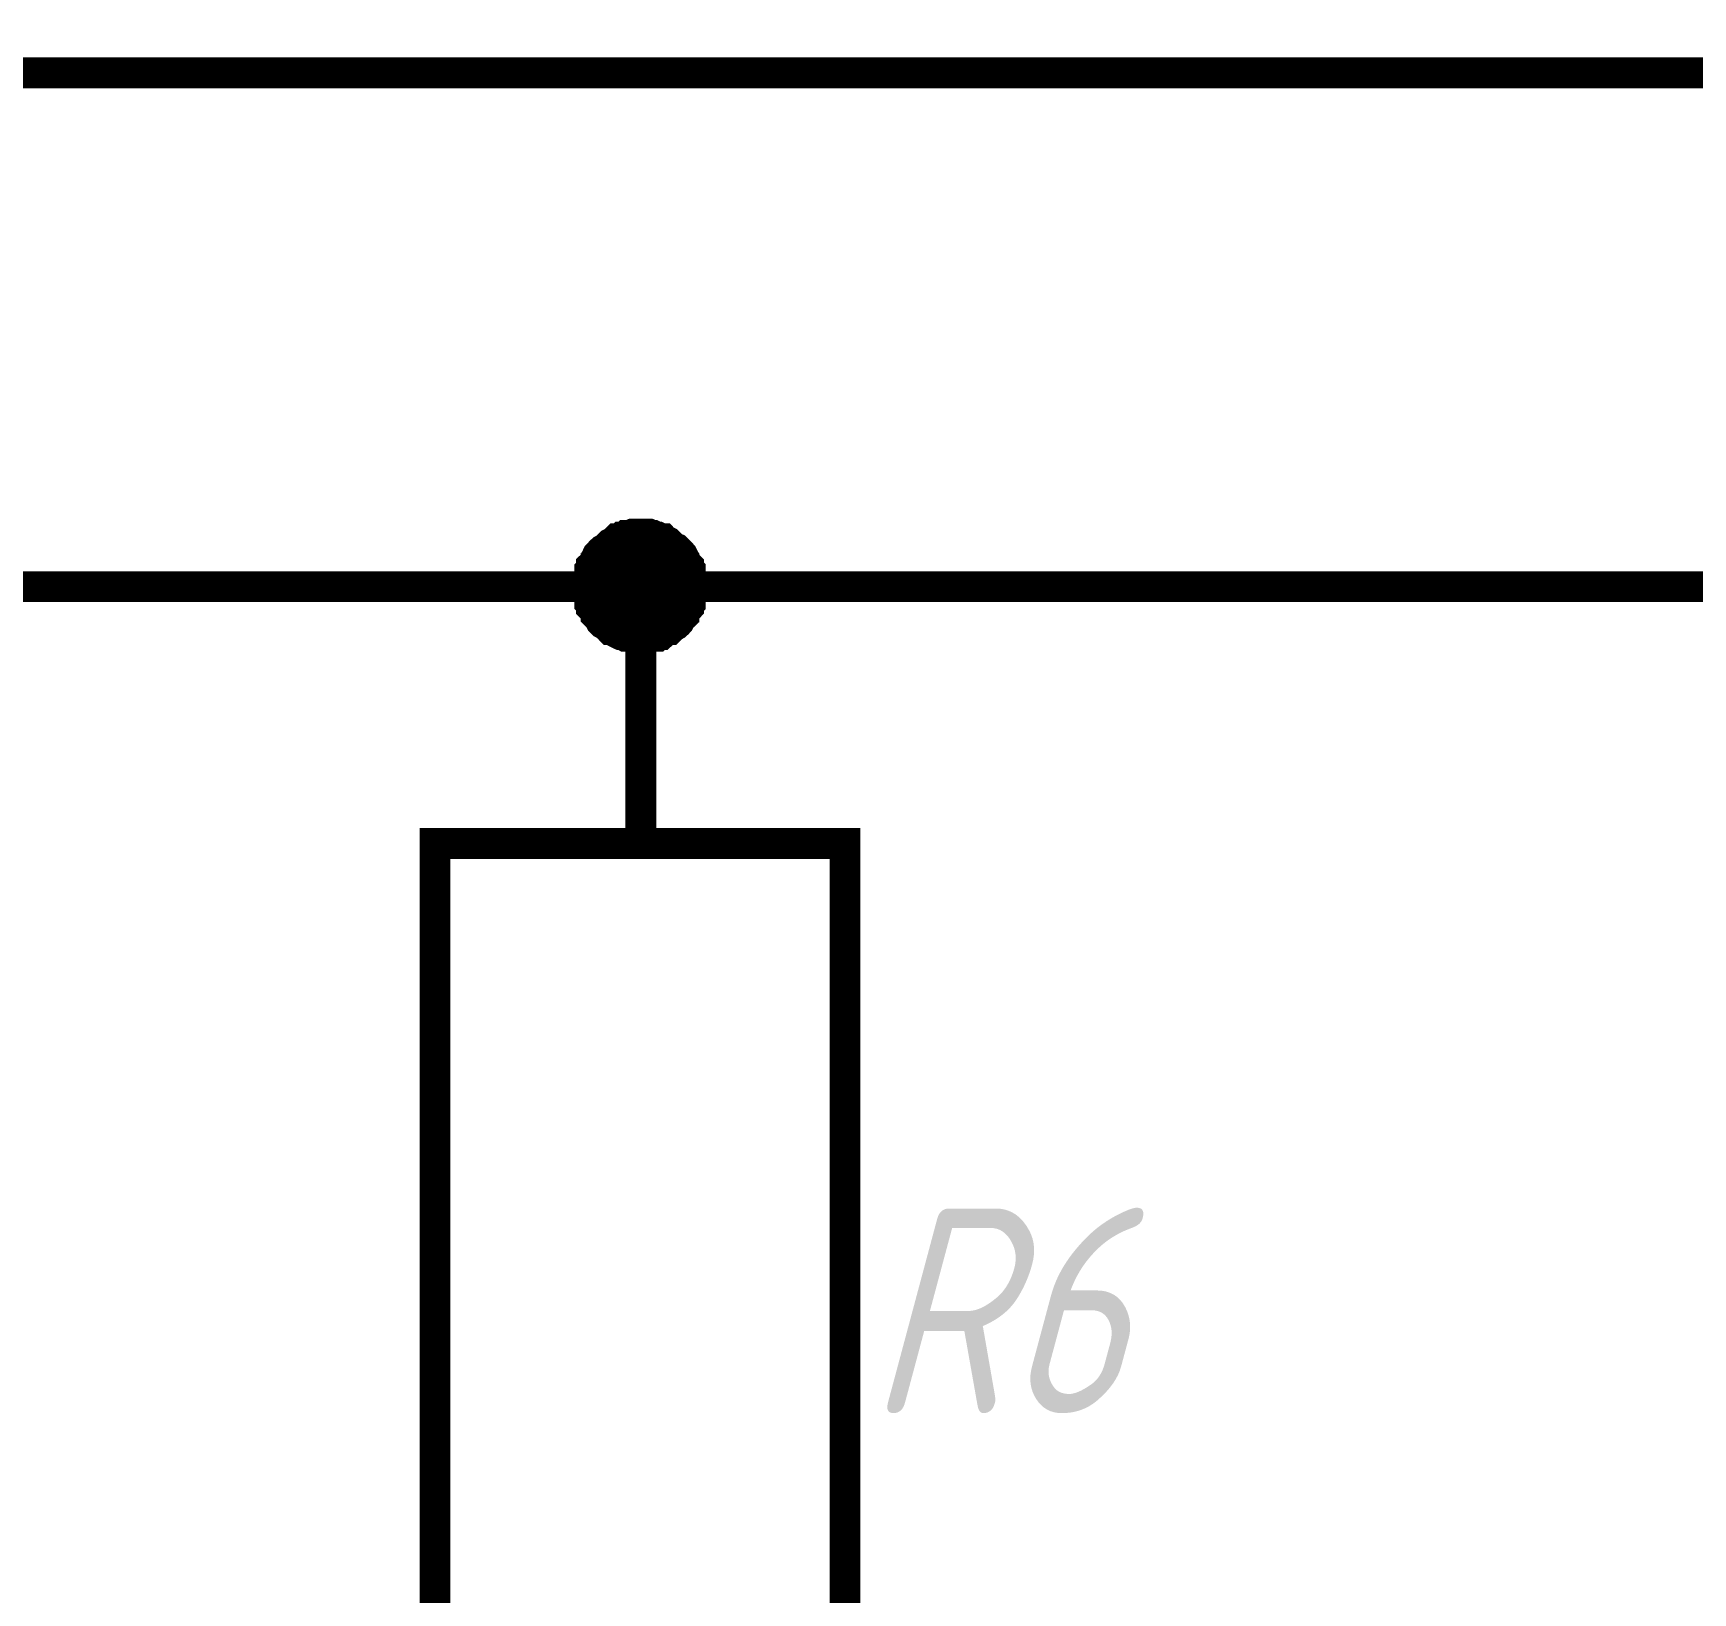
# Model space of a CAD drawing. Extents: x 196 to 1101, y 70 to 664.
# Drawn here: x 511.12 to 527.27, y 396.37 to 411.56 of the extents above; entities that cross this region are included whole.
import ezdxf

# ---------------------------------------------------------------- set-up
doc = ezdxf.new("R2010")
doc.units = 0
doc.header["$MEASUREMENT"] = 0
doc.layers.add('Sheet', color=255, linetype='CONTINUOUS')
doc.styles.add('GOST type A0', font='', dxfattribs={"oblique": 15, "height": 3.5})
doc.styles.get('GOST type A0').set_extended_font_data('GOST type A')

msp = doc.modelspace()

# ---------------------------------------------------------------- linework, layer by layer
at = {"layer": 'Sheet', "const_width": 0.3}
for points in [[(542.015, 471.178), (542.015, 463.676), (542.015, 451.171), (542.015, 441.183), (542.015, 431.18), (542.015, 421.176), (542.015, 406.171), (529.515, 406.171), (517.031, 406.171), (504.53, 406.171)], [(464.546, 401.169), (497.03, 401.169), (497.03, 411.173), (574.5, 411.173), (574.5, 406.171), (569.5, 406.171)], [(516.518, 406.171), (516.518, 406.202), (516.518, 406.217), (516.518, 406.248), (516.534, 406.279), (516.534, 406.295), (516.534, 406.326), (516.549, 406.342), (516.549, 406.373), (516.565, 406.388), (516.58, 406.419), (516.596, 406.435), (516.596, 406.45), (516.611, 406.481), (516.627, 406.497), (516.642, 406.513), (516.658, 406.528), (516.689, 406.544), (516.704, 406.559), (516.72, 406.575), (516.735, 406.59), (516.767, 406.606), (516.782, 406.621), (516.798, 406.637), (516.829, 406.637), (516.844, 406.652), (516.875, 406.652), (516.891, 406.668), (516.922, 406.668), (516.953, 406.683), (516.968, 406.683), (516.999, 406.683), (517.031, 406.683)], [(516.518, 406.171), (516.518, 406.202), (516.518, 406.217), (516.518, 406.248), (516.534, 406.279), (516.534, 406.295), (516.534, 406.326), (516.549, 406.342), (516.549, 406.373), (516.565, 406.388), (516.58, 406.419), (516.596, 406.435), (516.596, 406.45), (516.611, 406.481), (516.627, 406.497), (516.642, 406.513), (516.658, 406.528), (516.689, 406.544), (516.704, 406.559), (516.72, 406.575), (516.735, 406.59), (516.767, 406.606), (516.782, 406.621), (516.798, 406.637), (516.829, 406.637), (516.844, 406.652), (516.875, 406.652), (516.891, 406.668), (516.922, 406.668), (516.953, 406.683), (516.968, 406.683), (516.999, 406.683), (517.031, 406.683)], [(516.518, 406.171), (516.518, 406.202), (516.518, 406.217), (516.518, 406.248), (516.534, 406.279), (516.534, 406.295), (516.534, 406.326), (516.549, 406.342), (516.549, 406.373), (516.565, 406.388), (516.58, 406.419), (516.596, 406.435), (516.596, 406.45), (516.611, 406.481), (516.627, 406.497), (516.642, 406.513), (516.658, 406.528), (516.689, 406.544), (516.704, 406.559), (516.72, 406.575), (516.735, 406.59), (516.767, 406.606), (516.782, 406.621), (516.798, 406.637), (516.829, 406.637), (516.844, 406.652), (516.875, 406.652), (516.891, 406.668), (516.922, 406.668), (516.953, 406.683), (516.968, 406.683), (516.999, 406.683), (517.031, 406.683)], [(516.518, 406.171), (516.518, 406.202), (516.518, 406.217), (516.518, 406.248), (516.534, 406.279), (516.534, 406.295), (516.534, 406.326), (516.549, 406.342), (516.549, 406.373), (516.565, 406.388), (516.58, 406.419), (516.596, 406.435), (516.596, 406.45), (516.611, 406.481), (516.627, 406.497), (516.642, 406.513), (516.658, 406.528), (516.689, 406.544), (516.704, 406.559), (516.72, 406.575), (516.735, 406.59), (516.767, 406.606), (516.782, 406.621), (516.798, 406.637), (516.829, 406.637), (516.844, 406.652), (516.875, 406.652), (516.891, 406.668), (516.922, 406.668), (516.953, 406.683), (516.968, 406.683), (516.999, 406.683), (517.031, 406.683)], [(516.518, 406.171), (516.518, 406.202), (516.518, 406.217), (516.518, 406.248), (516.534, 406.279), (516.534, 406.295), (516.534, 406.326), (516.549, 406.342), (516.549, 406.373), (516.565, 406.388), (516.58, 406.419), (516.596, 406.435), (516.596, 406.45), (516.611, 406.481), (516.627, 406.497), (516.642, 406.513), (516.658, 406.528), (516.689, 406.544), (516.704, 406.559), (516.72, 406.575), (516.735, 406.59), (516.767, 406.606), (516.782, 406.621), (516.798, 406.637), (516.829, 406.637), (516.844, 406.652), (516.875, 406.652), (516.891, 406.668), (516.922, 406.668), (516.953, 406.683), (516.968, 406.683), (516.999, 406.683), (517.031, 406.683)], [(516.518, 406.171), (516.518, 406.202), (516.518, 406.217), (516.518, 406.248), (516.534, 406.279), (516.534, 406.295), (516.534, 406.326), (516.549, 406.342), (516.549, 406.373), (516.565, 406.388), (516.58, 406.419), (516.596, 406.435), (516.596, 406.45), (516.611, 406.481), (516.627, 406.497), (516.642, 406.513), (516.658, 406.528), (516.689, 406.544), (516.704, 406.559), (516.72, 406.575), (516.735, 406.59), (516.767, 406.606), (516.782, 406.621), (516.798, 406.637), (516.829, 406.637), (516.844, 406.652), (516.875, 406.652), (516.891, 406.668), (516.922, 406.668), (516.953, 406.683), (516.968, 406.683), (516.999, 406.683), (517.031, 406.683)], [(516.518, 406.171), (516.518, 406.202), (516.518, 406.217), (516.518, 406.248), (516.534, 406.279), (516.534, 406.295), (516.534, 406.326), (516.549, 406.342), (516.549, 406.373), (516.565, 406.388), (516.58, 406.419), (516.596, 406.435), (516.596, 406.45), (516.611, 406.481), (516.627, 406.497), (516.642, 406.513), (516.658, 406.528), (516.689, 406.544), (516.704, 406.559), (516.72, 406.575), (516.735, 406.59), (516.767, 406.606), (516.782, 406.621), (516.798, 406.637), (516.829, 406.637), (516.844, 406.652), (516.875, 406.652), (516.891, 406.668), (516.922, 406.668), (516.953, 406.683), (516.968, 406.683), (516.999, 406.683), (517.031, 406.683)], [(516.518, 406.171), (516.518, 406.202), (516.518, 406.217), (516.518, 406.248), (516.534, 406.279), (516.534, 406.295), (516.534, 406.326), (516.549, 406.342), (516.549, 406.373), (516.565, 406.388), (516.58, 406.419), (516.596, 406.435), (516.596, 406.45), (516.611, 406.481), (516.627, 406.497), (516.642, 406.513), (516.658, 406.528), (516.689, 406.544), (516.704, 406.559), (516.72, 406.575), (516.735, 406.59), (516.767, 406.606), (516.782, 406.621), (516.798, 406.637), (516.829, 406.637), (516.844, 406.652), (516.875, 406.652), (516.891, 406.668), (516.922, 406.668), (516.953, 406.683), (516.968, 406.683), (516.999, 406.683), (517.031, 406.683)], [(516.518, 406.171), (516.518, 406.202), (516.518, 406.217), (516.518, 406.248), (516.534, 406.279), (516.534, 406.295), (516.534, 406.326), (516.549, 406.342), (516.549, 406.373), (516.565, 406.388), (516.58, 406.419), (516.596, 406.435), (516.596, 406.45), (516.611, 406.481), (516.627, 406.497), (516.642, 406.513), (516.658, 406.528), (516.689, 406.544), (516.704, 406.559), (516.72, 406.575), (516.735, 406.59), (516.767, 406.606), (516.782, 406.621), (516.798, 406.637), (516.829, 406.637), (516.844, 406.652), (516.875, 406.652), (516.891, 406.668), (516.922, 406.668), (516.953, 406.683), (516.968, 406.683), (516.999, 406.683), (517.031, 406.683)], [(516.518, 406.171), (516.518, 406.202), (516.518, 406.217), (516.518, 406.248), (516.534, 406.279), (516.534, 406.295), (516.534, 406.326), (516.549, 406.342), (516.549, 406.373), (516.565, 406.388), (516.58, 406.419), (516.596, 406.435), (516.596, 406.45), (516.611, 406.481), (516.627, 406.497), (516.642, 406.513), (516.658, 406.528), (516.689, 406.544), (516.704, 406.559), (516.72, 406.575), (516.735, 406.59), (516.767, 406.606), (516.782, 406.621), (516.798, 406.637), (516.829, 406.637), (516.844, 406.652), (516.875, 406.652), (516.891, 406.668), (516.922, 406.668), (516.953, 406.683), (516.968, 406.683), (516.999, 406.683), (517.031, 406.683)], [(517.031, 406.683), (517.031, 406.683)], [(517.031, 406.683), (517.062, 406.683), (517.077, 406.683), (517.108, 406.683), (517.139, 406.668), (517.155, 406.668), (517.186, 406.652), (517.201, 406.652), (517.232, 406.637), (517.248, 406.637), (517.263, 406.621), (517.295, 406.606), (517.31, 406.59), (517.326, 406.575), (517.341, 406.559), (517.372, 406.544), (517.388, 406.528), (517.403, 406.513), (517.419, 406.497), (517.434, 406.481), (517.45, 406.45), (517.45, 406.435), (517.465, 406.419), (517.481, 406.388), (517.496, 406.373), (517.496, 406.342), (517.512, 406.326), (517.512, 406.295), (517.512, 406.279), (517.527, 406.248), (517.527, 406.217), (517.527, 406.202), (517.527, 406.171)], [(517.031, 406.683), (517.031, 406.683)], [(517.031, 406.683), (517.062, 406.683), (517.077, 406.683), (517.108, 406.683), (517.139, 406.668), (517.155, 406.668), (517.186, 406.652), (517.201, 406.652), (517.232, 406.637), (517.248, 406.637), (517.263, 406.621), (517.295, 406.606), (517.31, 406.59), (517.326, 406.575), (517.341, 406.559), (517.372, 406.544), (517.388, 406.528), (517.403, 406.513), (517.419, 406.497), (517.434, 406.481), (517.45, 406.45), (517.45, 406.435), (517.465, 406.419), (517.481, 406.388), (517.496, 406.373), (517.496, 406.342), (517.512, 406.326), (517.512, 406.295), (517.512, 406.279), (517.527, 406.248), (517.527, 406.217), (517.527, 406.202), (517.527, 406.171)], [(517.031, 406.683), (517.031, 406.683)], [(517.031, 406.683), (517.062, 406.683), (517.077, 406.683), (517.108, 406.683), (517.139, 406.668), (517.155, 406.668), (517.186, 406.652), (517.201, 406.652), (517.232, 406.637), (517.248, 406.637), (517.263, 406.621), (517.295, 406.606), (517.31, 406.59), (517.326, 406.575), (517.341, 406.559), (517.372, 406.544), (517.388, 406.528), (517.403, 406.513), (517.419, 406.497), (517.434, 406.481), (517.45, 406.45), (517.45, 406.435), (517.465, 406.419), (517.481, 406.388), (517.496, 406.373), (517.496, 406.342), (517.512, 406.326), (517.512, 406.295), (517.512, 406.279), (517.527, 406.248), (517.527, 406.217), (517.527, 406.202), (517.527, 406.171)], [(517.031, 406.683), (517.031, 406.683)], [(517.031, 406.683), (517.062, 406.683), (517.077, 406.683), (517.108, 406.683), (517.139, 406.668), (517.155, 406.668), (517.186, 406.652), (517.201, 406.652), (517.232, 406.637), (517.248, 406.637), (517.263, 406.621), (517.295, 406.606), (517.31, 406.59), (517.326, 406.575), (517.341, 406.559), (517.372, 406.544), (517.388, 406.528), (517.403, 406.513), (517.419, 406.497), (517.434, 406.481), (517.45, 406.45), (517.45, 406.435), (517.465, 406.419), (517.481, 406.388), (517.496, 406.373), (517.496, 406.342), (517.512, 406.326), (517.512, 406.295), (517.512, 406.279), (517.527, 406.248), (517.527, 406.217), (517.527, 406.202), (517.527, 406.171)], [(517.031, 406.683), (517.031, 406.683)], [(517.031, 406.683), (517.062, 406.683), (517.077, 406.683), (517.108, 406.683), (517.139, 406.668), (517.155, 406.668), (517.186, 406.652), (517.201, 406.652), (517.232, 406.637), (517.248, 406.637), (517.263, 406.621), (517.295, 406.606), (517.31, 406.59), (517.326, 406.575), (517.341, 406.559), (517.372, 406.544), (517.388, 406.528), (517.403, 406.513), (517.419, 406.497), (517.434, 406.481), (517.45, 406.45), (517.45, 406.435), (517.465, 406.419), (517.481, 406.388), (517.496, 406.373), (517.496, 406.342), (517.512, 406.326), (517.512, 406.295), (517.512, 406.279), (517.527, 406.248), (517.527, 406.217), (517.527, 406.202), (517.527, 406.171)], [(517.031, 406.683), (517.031, 406.683)], [(517.031, 406.683), (517.062, 406.683), (517.077, 406.683), (517.108, 406.683), (517.139, 406.668), (517.155, 406.668), (517.186, 406.652), (517.201, 406.652), (517.232, 406.637), (517.248, 406.637), (517.263, 406.621), (517.295, 406.606), (517.31, 406.59), (517.326, 406.575), (517.341, 406.559), (517.372, 406.544), (517.388, 406.528), (517.403, 406.513), (517.419, 406.497), (517.434, 406.481), (517.45, 406.45), (517.45, 406.435), (517.465, 406.419), (517.481, 406.388), (517.496, 406.373), (517.496, 406.342), (517.512, 406.326), (517.512, 406.295), (517.512, 406.279), (517.527, 406.248), (517.527, 406.217), (517.527, 406.202), (517.527, 406.171)], [(517.031, 406.683), (517.031, 406.683)], [(517.031, 406.683), (517.062, 406.683), (517.077, 406.683), (517.108, 406.683), (517.139, 406.668), (517.155, 406.668), (517.186, 406.652), (517.201, 406.652), (517.232, 406.637), (517.248, 406.637), (517.263, 406.621), (517.295, 406.606), (517.31, 406.59), (517.326, 406.575), (517.341, 406.559), (517.372, 406.544), (517.388, 406.528), (517.403, 406.513), (517.419, 406.497), (517.434, 406.481), (517.45, 406.45), (517.45, 406.435), (517.465, 406.419), (517.481, 406.388), (517.496, 406.373), (517.496, 406.342), (517.512, 406.326), (517.512, 406.295), (517.512, 406.279), (517.527, 406.248), (517.527, 406.217), (517.527, 406.202), (517.527, 406.171)], [(517.031, 406.683), (517.031, 406.683)], [(517.031, 406.683), (517.062, 406.683), (517.077, 406.683), (517.108, 406.683), (517.139, 406.668), (517.155, 406.668), (517.186, 406.652), (517.201, 406.652), (517.232, 406.637), (517.248, 406.637), (517.263, 406.621), (517.295, 406.606), (517.31, 406.59), (517.326, 406.575), (517.341, 406.559), (517.372, 406.544), (517.388, 406.528), (517.403, 406.513), (517.419, 406.497), (517.434, 406.481), (517.45, 406.45), (517.45, 406.435), (517.465, 406.419), (517.481, 406.388), (517.496, 406.373), (517.496, 406.342), (517.512, 406.326), (517.512, 406.295), (517.512, 406.279), (517.527, 406.248), (517.527, 406.217), (517.527, 406.202), (517.527, 406.171)], [(517.031, 406.683), (517.031, 406.683)], [(517.031, 406.683), (517.062, 406.683), (517.077, 406.683), (517.108, 406.683), (517.139, 406.668), (517.155, 406.668), (517.186, 406.652), (517.201, 406.652), (517.232, 406.637), (517.248, 406.637), (517.263, 406.621), (517.295, 406.606), (517.31, 406.59), (517.326, 406.575), (517.341, 406.559), (517.372, 406.544), (517.388, 406.528), (517.403, 406.513), (517.419, 406.497), (517.434, 406.481), (517.45, 406.45), (517.45, 406.435), (517.465, 406.419), (517.481, 406.388), (517.496, 406.373), (517.496, 406.342), (517.512, 406.326), (517.512, 406.295), (517.512, 406.279), (517.527, 406.248), (517.527, 406.217), (517.527, 406.202), (517.527, 406.171)], [(517.031, 406.683), (517.031, 406.683)], [(517.031, 406.683), (517.062, 406.683), (517.077, 406.683), (517.108, 406.683), (517.139, 406.668), (517.155, 406.668), (517.186, 406.652), (517.201, 406.652), (517.232, 406.637), (517.248, 406.637), (517.263, 406.621), (517.295, 406.606), (517.31, 406.59), (517.326, 406.575), (517.341, 406.559), (517.372, 406.544), (517.388, 406.528), (517.403, 406.513), (517.419, 406.497), (517.434, 406.481), (517.45, 406.45), (517.45, 406.435), (517.465, 406.419), (517.481, 406.388), (517.496, 406.373), (517.496, 406.342), (517.512, 406.326), (517.512, 406.295), (517.512, 406.279), (517.527, 406.248), (517.527, 406.217), (517.527, 406.202), (517.527, 406.171)], [(517.031, 405.674), (516.999, 405.674), (516.968, 405.674), (516.953, 405.674), (516.922, 405.689), (516.891, 405.689), (516.875, 405.689), (516.844, 405.705), (516.829, 405.705), (516.798, 405.72), (516.782, 405.736), (516.767, 405.751), (516.735, 405.751), (516.72, 405.767), (516.704, 405.782), (516.689, 405.798), (516.658, 405.813), (516.642, 405.829), (516.627, 405.86), (516.611, 405.876), (516.596, 405.891), (516.596, 405.907), (516.58, 405.938), (516.565, 405.953), (516.549, 405.969), (516.549, 406), (516.534, 406.015), (516.534, 406.046), (516.534, 406.062), (516.518, 406.093), (516.518, 406.124), (516.518, 406.14), (516.518, 406.171)], [(516.518, 406.171), (516.518, 406.171)], [(517.031, 405.674), (516.999, 405.674), (516.968, 405.674), (516.953, 405.674), (516.922, 405.689), (516.891, 405.689), (516.875, 405.689), (516.844, 405.705), (516.829, 405.705), (516.798, 405.72), (516.782, 405.736), (516.767, 405.751), (516.735, 405.751), (516.72, 405.767), (516.704, 405.782), (516.689, 405.798), (516.658, 405.813), (516.642, 405.829), (516.627, 405.86), (516.611, 405.876), (516.596, 405.891), (516.596, 405.907), (516.58, 405.938), (516.565, 405.953), (516.549, 405.969), (516.549, 406), (516.534, 406.015), (516.534, 406.046), (516.534, 406.062), (516.518, 406.093), (516.518, 406.124), (516.518, 406.14), (516.518, 406.171)], [(516.518, 406.171), (516.518, 406.171)], [(517.031, 405.674), (516.999, 405.674), (516.968, 405.674), (516.953, 405.674), (516.922, 405.689), (516.891, 405.689), (516.875, 405.689), (516.844, 405.705), (516.829, 405.705), (516.798, 405.72), (516.782, 405.736), (516.767, 405.751), (516.735, 405.751), (516.72, 405.767), (516.704, 405.782), (516.689, 405.798), (516.658, 405.813), (516.642, 405.829), (516.627, 405.86), (516.611, 405.876), (516.596, 405.891), (516.596, 405.907), (516.58, 405.938), (516.565, 405.953), (516.549, 405.969), (516.549, 406), (516.534, 406.015), (516.534, 406.046), (516.534, 406.062), (516.518, 406.093), (516.518, 406.124), (516.518, 406.14), (516.518, 406.171)], [(516.518, 406.171), (516.518, 406.171)], [(517.031, 405.674), (516.999, 405.674), (516.968, 405.674), (516.953, 405.674), (516.922, 405.689), (516.891, 405.689), (516.875, 405.689), (516.844, 405.705), (516.829, 405.705), (516.798, 405.72), (516.782, 405.736), (516.767, 405.751), (516.735, 405.751), (516.72, 405.767), (516.704, 405.782), (516.689, 405.798), (516.658, 405.813), (516.642, 405.829), (516.627, 405.86), (516.611, 405.876), (516.596, 405.891), (516.596, 405.907), (516.58, 405.938), (516.565, 405.953), (516.549, 405.969), (516.549, 406), (516.534, 406.015), (516.534, 406.046), (516.534, 406.062), (516.518, 406.093), (516.518, 406.124), (516.518, 406.14), (516.518, 406.171)], [(516.518, 406.171), (516.518, 406.171)], [(517.031, 405.674), (516.999, 405.674), (516.968, 405.674), (516.953, 405.674), (516.922, 405.689), (516.891, 405.689), (516.875, 405.689), (516.844, 405.705), (516.829, 405.705), (516.798, 405.72), (516.782, 405.736), (516.767, 405.751), (516.735, 405.751), (516.72, 405.767), (516.704, 405.782), (516.689, 405.798), (516.658, 405.813), (516.642, 405.829), (516.627, 405.86), (516.611, 405.876), (516.596, 405.891), (516.596, 405.907), (516.58, 405.938), (516.565, 405.953), (516.549, 405.969), (516.549, 406), (516.534, 406.015), (516.534, 406.046), (516.534, 406.062), (516.518, 406.093), (516.518, 406.124), (516.518, 406.14), (516.518, 406.171)], [(516.518, 406.171), (516.518, 406.171)], [(517.031, 405.674), (516.999, 405.674), (516.968, 405.674), (516.953, 405.674), (516.922, 405.689), (516.891, 405.689), (516.875, 405.689), (516.844, 405.705), (516.829, 405.705), (516.798, 405.72), (516.782, 405.736), (516.767, 405.751), (516.735, 405.751), (516.72, 405.767), (516.704, 405.782), (516.689, 405.798), (516.658, 405.813), (516.642, 405.829), (516.627, 405.86), (516.611, 405.876), (516.596, 405.891), (516.596, 405.907), (516.58, 405.938), (516.565, 405.953), (516.549, 405.969), (516.549, 406), (516.534, 406.015), (516.534, 406.046), (516.534, 406.062), (516.518, 406.093), (516.518, 406.124), (516.518, 406.14), (516.518, 406.171)], [(516.518, 406.171), (516.518, 406.171)], [(517.031, 405.674), (516.999, 405.674), (516.968, 405.674), (516.953, 405.674), (516.922, 405.689), (516.891, 405.689), (516.875, 405.689), (516.844, 405.705), (516.829, 405.705), (516.798, 405.72), (516.782, 405.736), (516.767, 405.751), (516.735, 405.751), (516.72, 405.767), (516.704, 405.782), (516.689, 405.798), (516.658, 405.813), (516.642, 405.829), (516.627, 405.86), (516.611, 405.876), (516.596, 405.891), (516.596, 405.907), (516.58, 405.938), (516.565, 405.953), (516.549, 405.969), (516.549, 406), (516.534, 406.015), (516.534, 406.046), (516.534, 406.062), (516.518, 406.093), (516.518, 406.124), (516.518, 406.14), (516.518, 406.171)], [(516.518, 406.171), (516.518, 406.171)], [(517.031, 405.674), (516.999, 405.674), (516.968, 405.674), (516.953, 405.674), (516.922, 405.689), (516.891, 405.689), (516.875, 405.689), (516.844, 405.705), (516.829, 405.705), (516.798, 405.72), (516.782, 405.736), (516.767, 405.751), (516.735, 405.751), (516.72, 405.767), (516.704, 405.782), (516.689, 405.798), (516.658, 405.813), (516.642, 405.829), (516.627, 405.86), (516.611, 405.876), (516.596, 405.891), (516.596, 405.907), (516.58, 405.938), (516.565, 405.953), (516.549, 405.969), (516.549, 406), (516.534, 406.015), (516.534, 406.046), (516.534, 406.062), (516.518, 406.093), (516.518, 406.124), (516.518, 406.14), (516.518, 406.171)], [(516.518, 406.171), (516.518, 406.171)], [(517.031, 405.674), (516.999, 405.674), (516.968, 405.674), (516.953, 405.674), (516.922, 405.689), (516.891, 405.689), (516.875, 405.689), (516.844, 405.705), (516.829, 405.705), (516.798, 405.72), (516.782, 405.736), (516.767, 405.751), (516.735, 405.751), (516.72, 405.767), (516.704, 405.782), (516.689, 405.798), (516.658, 405.813), (516.642, 405.829), (516.627, 405.86), (516.611, 405.876), (516.596, 405.891), (516.596, 405.907), (516.58, 405.938), (516.565, 405.953), (516.549, 405.969), (516.549, 406), (516.534, 406.015), (516.534, 406.046), (516.534, 406.062), (516.518, 406.093), (516.518, 406.124), (516.518, 406.14), (516.518, 406.171)], [(516.518, 406.171), (516.518, 406.171)], [(517.031, 405.674), (516.999, 405.674), (516.968, 405.674), (516.953, 405.674), (516.922, 405.689), (516.891, 405.689), (516.875, 405.689), (516.844, 405.705), (516.829, 405.705), (516.798, 405.72), (516.782, 405.736), (516.767, 405.751), (516.735, 405.751), (516.72, 405.767), (516.704, 405.782), (516.689, 405.798), (516.658, 405.813), (516.642, 405.829), (516.627, 405.86), (516.611, 405.876), (516.596, 405.891), (516.596, 405.907), (516.58, 405.938), (516.565, 405.953), (516.549, 405.969), (516.549, 406), (516.534, 406.015), (516.534, 406.046), (516.534, 406.062), (516.518, 406.093), (516.518, 406.124), (516.518, 406.14), (516.518, 406.171)], [(516.518, 406.171), (516.518, 406.171)], [(517.527, 406.171), (517.527, 406.14), (517.527, 406.124), (517.527, 406.093), (517.512, 406.062), (517.512, 406.046), (517.512, 406.015), (517.496, 406), (517.496, 405.969), (517.481, 405.953), (517.465, 405.938), (517.45, 405.907), (517.45, 405.891), (517.434, 405.876), (517.419, 405.86), (517.403, 405.829), (517.388, 405.813), (517.372, 405.798), (517.341, 405.782), (517.326, 405.767), (517.31, 405.751), (517.295, 405.751), (517.263, 405.736), (517.248, 405.72), (517.232, 405.705), (517.201, 405.705), (517.186, 405.689), (517.155, 405.689), (517.139, 405.689), (517.108, 405.674), (517.077, 405.674), (517.062, 405.674), (517.031, 405.674)], [(517.527, 406.171), (517.527, 406.14), (517.527, 406.124), (517.527, 406.093), (517.512, 406.062), (517.512, 406.046), (517.512, 406.015), (517.496, 406), (517.496, 405.969), (517.481, 405.953), (517.465, 405.938), (517.45, 405.907), (517.45, 405.891), (517.434, 405.876), (517.419, 405.86), (517.403, 405.829), (517.388, 405.813), (517.372, 405.798), (517.341, 405.782), (517.326, 405.767), (517.31, 405.751), (517.295, 405.751), (517.263, 405.736), (517.248, 405.72), (517.232, 405.705), (517.201, 405.705), (517.186, 405.689), (517.155, 405.689), (517.139, 405.689), (517.108, 405.674), (517.077, 405.674), (517.062, 405.674), (517.031, 405.674)], [(517.031, 403.67), (517.031, 406.171)], [(517.527, 406.171), (517.527, 406.14), (517.527, 406.124), (517.527, 406.093), (517.512, 406.062), (517.512, 406.046), (517.512, 406.015), (517.496, 406), (517.496, 405.969), (517.481, 405.953), (517.465, 405.938), (517.45, 405.907), (517.45, 405.891), (517.434, 405.876), (517.419, 405.86), (517.403, 405.829), (517.388, 405.813), (517.372, 405.798), (517.341, 405.782), (517.326, 405.767), (517.31, 405.751), (517.295, 405.751), (517.263, 405.736), (517.248, 405.72), (517.232, 405.705), (517.201, 405.705), (517.186, 405.689), (517.155, 405.689), (517.139, 405.689), (517.108, 405.674), (517.077, 405.674), (517.062, 405.674), (517.031, 405.674)], [(517.527, 406.171), (517.527, 406.14), (517.527, 406.124), (517.527, 406.093), (517.512, 406.062), (517.512, 406.046), (517.512, 406.015), (517.496, 406), (517.496, 405.969), (517.481, 405.953), (517.465, 405.938), (517.45, 405.907), (517.45, 405.891), (517.434, 405.876), (517.419, 405.86), (517.403, 405.829), (517.388, 405.813), (517.372, 405.798), (517.341, 405.782), (517.326, 405.767), (517.31, 405.751), (517.295, 405.751), (517.263, 405.736), (517.248, 405.72), (517.232, 405.705), (517.201, 405.705), (517.186, 405.689), (517.155, 405.689), (517.139, 405.689), (517.108, 405.674), (517.077, 405.674), (517.062, 405.674), (517.031, 405.674)], [(517.527, 406.171), (517.527, 406.14), (517.527, 406.124), (517.527, 406.093), (517.512, 406.062), (517.512, 406.046), (517.512, 406.015), (517.496, 406), (517.496, 405.969), (517.481, 405.953), (517.465, 405.938), (517.45, 405.907), (517.45, 405.891), (517.434, 405.876), (517.419, 405.86), (517.403, 405.829), (517.388, 405.813), (517.372, 405.798), (517.341, 405.782), (517.326, 405.767), (517.31, 405.751), (517.295, 405.751), (517.263, 405.736), (517.248, 405.72), (517.232, 405.705), (517.201, 405.705), (517.186, 405.689), (517.155, 405.689), (517.139, 405.689), (517.108, 405.674), (517.077, 405.674), (517.062, 405.674), (517.031, 405.674)], [(517.527, 406.171), (517.527, 406.14), (517.527, 406.124), (517.527, 406.093), (517.512, 406.062), (517.512, 406.046), (517.512, 406.015), (517.496, 406), (517.496, 405.969), (517.481, 405.953), (517.465, 405.938), (517.45, 405.907), (517.45, 405.891), (517.434, 405.876), (517.419, 405.86), (517.403, 405.829), (517.388, 405.813), (517.372, 405.798), (517.341, 405.782), (517.326, 405.767), (517.31, 405.751), (517.295, 405.751), (517.263, 405.736), (517.248, 405.72), (517.232, 405.705), (517.201, 405.705), (517.186, 405.689), (517.155, 405.689), (517.139, 405.689), (517.108, 405.674), (517.077, 405.674), (517.062, 405.674), (517.031, 405.674)], [(517.527, 406.171), (517.527, 406.14), (517.527, 406.124), (517.527, 406.093), (517.512, 406.062), (517.512, 406.046), (517.512, 406.015), (517.496, 406), (517.496, 405.969), (517.481, 405.953), (517.465, 405.938), (517.45, 405.907), (517.45, 405.891), (517.434, 405.876), (517.419, 405.86), (517.403, 405.829), (517.388, 405.813), (517.372, 405.798), (517.341, 405.782), (517.326, 405.767), (517.31, 405.751), (517.295, 405.751), (517.263, 405.736), (517.248, 405.72), (517.232, 405.705), (517.201, 405.705), (517.186, 405.689), (517.155, 405.689), (517.139, 405.689), (517.108, 405.674), (517.077, 405.674), (517.062, 405.674), (517.031, 405.674)], [(517.527, 406.171), (517.527, 406.14), (517.527, 406.124), (517.527, 406.093), (517.512, 406.062), (517.512, 406.046), (517.512, 406.015), (517.496, 406), (517.496, 405.969), (517.481, 405.953), (517.465, 405.938), (517.45, 405.907), (517.45, 405.891), (517.434, 405.876), (517.419, 405.86), (517.403, 405.829), (517.388, 405.813), (517.372, 405.798), (517.341, 405.782), (517.326, 405.767), (517.31, 405.751), (517.295, 405.751), (517.263, 405.736), (517.248, 405.72), (517.232, 405.705), (517.201, 405.705), (517.186, 405.689), (517.155, 405.689), (517.139, 405.689), (517.108, 405.674), (517.077, 405.674), (517.062, 405.674), (517.031, 405.674)], [(517.527, 406.171), (517.527, 406.14), (517.527, 406.124), (517.527, 406.093), (517.512, 406.062), (517.512, 406.046), (517.512, 406.015), (517.496, 406), (517.496, 405.969), (517.481, 405.953), (517.465, 405.938), (517.45, 405.907), (517.45, 405.891), (517.434, 405.876), (517.419, 405.86), (517.403, 405.829), (517.388, 405.813), (517.372, 405.798), (517.341, 405.782), (517.326, 405.767), (517.31, 405.751), (517.295, 405.751), (517.263, 405.736), (517.248, 405.72), (517.232, 405.705), (517.201, 405.705), (517.186, 405.689), (517.155, 405.689), (517.139, 405.689), (517.108, 405.674), (517.077, 405.674), (517.062, 405.674), (517.031, 405.674)], [(517.527, 406.171), (517.527, 406.14), (517.527, 406.124), (517.527, 406.093), (517.512, 406.062), (517.512, 406.046), (517.512, 406.015), (517.496, 406), (517.496, 405.969), (517.481, 405.953), (517.465, 405.938), (517.45, 405.907), (517.45, 405.891), (517.434, 405.876), (517.419, 405.86), (517.403, 405.829), (517.388, 405.813), (517.372, 405.798), (517.341, 405.782), (517.326, 405.767), (517.31, 405.751), (517.295, 405.751), (517.263, 405.736), (517.248, 405.72), (517.232, 405.705), (517.201, 405.705), (517.186, 405.689), (517.155, 405.689), (517.139, 405.689), (517.108, 405.674), (517.077, 405.674), (517.062, 405.674), (517.031, 405.674)], [(517.527, 406.171), (517.527, 406.171), (517.527, 406.171), (517.527, 406.171), (517.527, 406.171), (517.527, 406.171), (517.527, 406.171), (517.527, 406.171), (517.527, 406.171), (517.527, 406.171), (517.527, 406.171), (517.527, 406.171), (517.527, 406.171), (517.527, 406.171), (517.527, 406.171), (517.527, 406.171), (517.527, 406.171), (517.527, 406.171), (517.527, 406.171), (517.527, 406.171), (517.527, 406.171), (517.527, 406.171), (517.527, 406.171), (517.527, 406.171), (517.527, 406.171), (517.527, 406.171), (517.527, 406.171), (517.527, 406.171), (517.527, 406.171), (517.527, 406.171), (517.527, 406.171), (517.527, 406.171), (517.527, 406.171)], [(517.527, 406.171), (517.527, 406.171)], [(517.527, 406.171), (517.527, 406.171), (517.527, 406.171), (517.527, 406.171), (517.527, 406.171), (517.527, 406.171), (517.527, 406.171), (517.527, 406.171), (517.527, 406.171), (517.527, 406.171), (517.527, 406.171), (517.527, 406.171), (517.527, 406.171), (517.527, 406.171), (517.527, 406.171), (517.527, 406.171), (517.527, 406.171), (517.527, 406.171), (517.527, 406.171), (517.527, 406.171), (517.527, 406.171), (517.527, 406.171), (517.527, 406.171), (517.527, 406.171), (517.527, 406.171), (517.527, 406.171), (517.527, 406.171), (517.527, 406.171), (517.527, 406.171), (517.527, 406.171), (517.527, 406.171), (517.527, 406.171), (517.527, 406.171)], [(517.527, 406.171), (517.527, 406.171)], [(517.527, 406.171), (517.527, 406.171), (517.527, 406.171), (517.527, 406.171), (517.527, 406.171), (517.527, 406.171), (517.527, 406.171), (517.527, 406.171), (517.527, 406.171), (517.527, 406.171), (517.527, 406.171), (517.527, 406.171), (517.527, 406.171), (517.527, 406.171), (517.527, 406.171), (517.527, 406.171), (517.527, 406.171), (517.527, 406.171), (517.527, 406.171), (517.527, 406.171), (517.527, 406.171), (517.527, 406.171), (517.527, 406.171), (517.527, 406.171), (517.527, 406.171), (517.527, 406.171), (517.527, 406.171), (517.527, 406.171), (517.527, 406.171), (517.527, 406.171), (517.527, 406.171), (517.527, 406.171), (517.527, 406.171)], [(517.527, 406.171), (517.527, 406.171)], [(517.527, 406.171), (517.527, 406.171), (517.527, 406.171), (517.527, 406.171), (517.527, 406.171), (517.527, 406.171), (517.527, 406.171), (517.527, 406.171), (517.527, 406.171), (517.527, 406.171), (517.527, 406.171), (517.527, 406.171), (517.527, 406.171), (517.527, 406.171), (517.527, 406.171), (517.527, 406.171), (517.527, 406.171), (517.527, 406.171), (517.527, 406.171), (517.527, 406.171), (517.527, 406.171), (517.527, 406.171), (517.527, 406.171), (517.527, 406.171), (517.527, 406.171), (517.527, 406.171), (517.527, 406.171), (517.527, 406.171), (517.527, 406.171), (517.527, 406.171), (517.527, 406.171), (517.527, 406.171), (517.527, 406.171)], [(517.527, 406.171), (517.527, 406.171)], [(517.527, 406.171), (517.527, 406.171), (517.527, 406.171), (517.527, 406.171), (517.527, 406.171), (517.527, 406.171), (517.527, 406.171), (517.527, 406.171), (517.527, 406.171), (517.527, 406.171), (517.527, 406.171), (517.527, 406.171), (517.527, 406.171), (517.527, 406.171), (517.527, 406.171), (517.527, 406.171), (517.527, 406.171), (517.527, 406.171), (517.527, 406.171), (517.527, 406.171), (517.527, 406.171), (517.527, 406.171), (517.527, 406.171), (517.527, 406.171), (517.527, 406.171), (517.527, 406.171), (517.527, 406.171), (517.527, 406.171), (517.527, 406.171), (517.527, 406.171), (517.527, 406.171), (517.527, 406.171), (517.527, 406.171)], [(517.527, 406.171), (517.527, 406.171)], [(517.527, 406.171), (517.527, 406.171), (517.527, 406.171), (517.527, 406.171), (517.527, 406.171), (517.527, 406.171), (517.527, 406.171), (517.527, 406.171), (517.527, 406.171), (517.527, 406.171), (517.527, 406.171), (517.527, 406.171), (517.527, 406.171), (517.527, 406.171), (517.527, 406.171), (517.527, 406.171), (517.527, 406.171), (517.527, 406.171), (517.527, 406.171), (517.527, 406.171), (517.527, 406.171), (517.527, 406.171), (517.527, 406.171), (517.527, 406.171), (517.527, 406.171), (517.527, 406.171), (517.527, 406.171), (517.527, 406.171), (517.527, 406.171), (517.527, 406.171), (517.527, 406.171), (517.527, 406.171), (517.527, 406.171)], [(517.527, 406.171), (517.527, 406.171)], [(517.527, 406.171), (517.527, 406.171), (517.527, 406.171), (517.527, 406.171), (517.527, 406.171), (517.527, 406.171), (517.527, 406.171), (517.527, 406.171), (517.527, 406.171), (517.527, 406.171), (517.527, 406.171), (517.527, 406.171), (517.527, 406.171), (517.527, 406.171), (517.527, 406.171), (517.527, 406.171), (517.527, 406.171), (517.527, 406.171), (517.527, 406.171), (517.527, 406.171), (517.527, 406.171), (517.527, 406.171), (517.527, 406.171), (517.527, 406.171), (517.527, 406.171), (517.527, 406.171), (517.527, 406.171), (517.527, 406.171), (517.527, 406.171), (517.527, 406.171), (517.527, 406.171), (517.527, 406.171), (517.527, 406.171)], [(517.527, 406.171), (517.527, 406.171)], [(517.527, 406.171), (517.527, 406.171), (517.527, 406.171), (517.527, 406.171), (517.527, 406.171), (517.527, 406.171), (517.527, 406.171), (517.527, 406.171), (517.527, 406.171), (517.527, 406.171), (517.527, 406.171), (517.527, 406.171), (517.527, 406.171), (517.527, 406.171), (517.527, 406.171), (517.527, 406.171), (517.527, 406.171), (517.527, 406.171), (517.527, 406.171), (517.527, 406.171), (517.527, 406.171), (517.527, 406.171), (517.527, 406.171), (517.527, 406.171), (517.527, 406.171), (517.527, 406.171), (517.527, 406.171), (517.527, 406.171), (517.527, 406.171), (517.527, 406.171), (517.527, 406.171), (517.527, 406.171), (517.527, 406.171)], [(517.527, 406.171), (517.527, 406.171)], [(517.527, 406.171), (517.527, 406.171), (517.527, 406.171), (517.527, 406.171), (517.527, 406.171), (517.527, 406.171), (517.527, 406.171), (517.527, 406.171), (517.527, 406.171), (517.527, 406.171), (517.527, 406.171), (517.527, 406.171), (517.527, 406.171), (517.527, 406.171), (517.527, 406.171), (517.527, 406.171), (517.527, 406.171), (517.527, 406.171), (517.527, 406.171), (517.527, 406.171), (517.527, 406.171), (517.527, 406.171), (517.527, 406.171), (517.527, 406.171), (517.527, 406.171), (517.527, 406.171), (517.527, 406.171), (517.527, 406.171), (517.527, 406.171), (517.527, 406.171), (517.527, 406.171), (517.527, 406.171), (517.527, 406.171)], [(517.527, 406.171), (517.527, 406.171)], [(517.527, 406.171), (517.527, 406.171), (517.527, 406.171), (517.527, 406.171), (517.527, 406.171), (517.527, 406.171), (517.527, 406.171), (517.527, 406.171), (517.527, 406.171), (517.527, 406.171), (517.527, 406.171), (517.527, 406.171), (517.527, 406.171), (517.527, 406.171), (517.527, 406.171), (517.527, 406.171), (517.527, 406.171), (517.527, 406.171), (517.527, 406.171), (517.527, 406.171), (517.527, 406.171), (517.527, 406.171), (517.527, 406.171), (517.527, 406.171), (517.527, 406.171), (517.527, 406.171), (517.527, 406.171), (517.527, 406.171), (517.527, 406.171), (517.527, 406.171), (517.527, 406.171), (517.527, 406.171), (517.527, 406.171)], [(517.527, 406.171), (517.527, 406.171)]]:
    msp.add_lwpolyline(points, dxfattribs=at)
at = {"layer": 'Sheet', "const_width": 0.508}
msp.add_lwpolyline([(516.682, 406.183, 1), (517.19, 406.183, 1)], format="xyb", close=True, dxfattribs=at)
at = {"layer": 'Sheet', "const_width": 0.3}
msp.add_lwpolyline([(515.027, 403.67), (519.018, 403.67), (519.018, 393.682), (515.027, 393.682), (515.027, 403.67)], close=True, dxfattribs=at)

# ---------------------------------------------------------------- texts
at = {"layer": 'Sheet', "style": 'GOST type A0', "oblique": 15}
msp.add_text('R6', height=2, dxfattribs=at).set_placement((519.236, 398.124))

doc.saveas('drawing.dxf')
